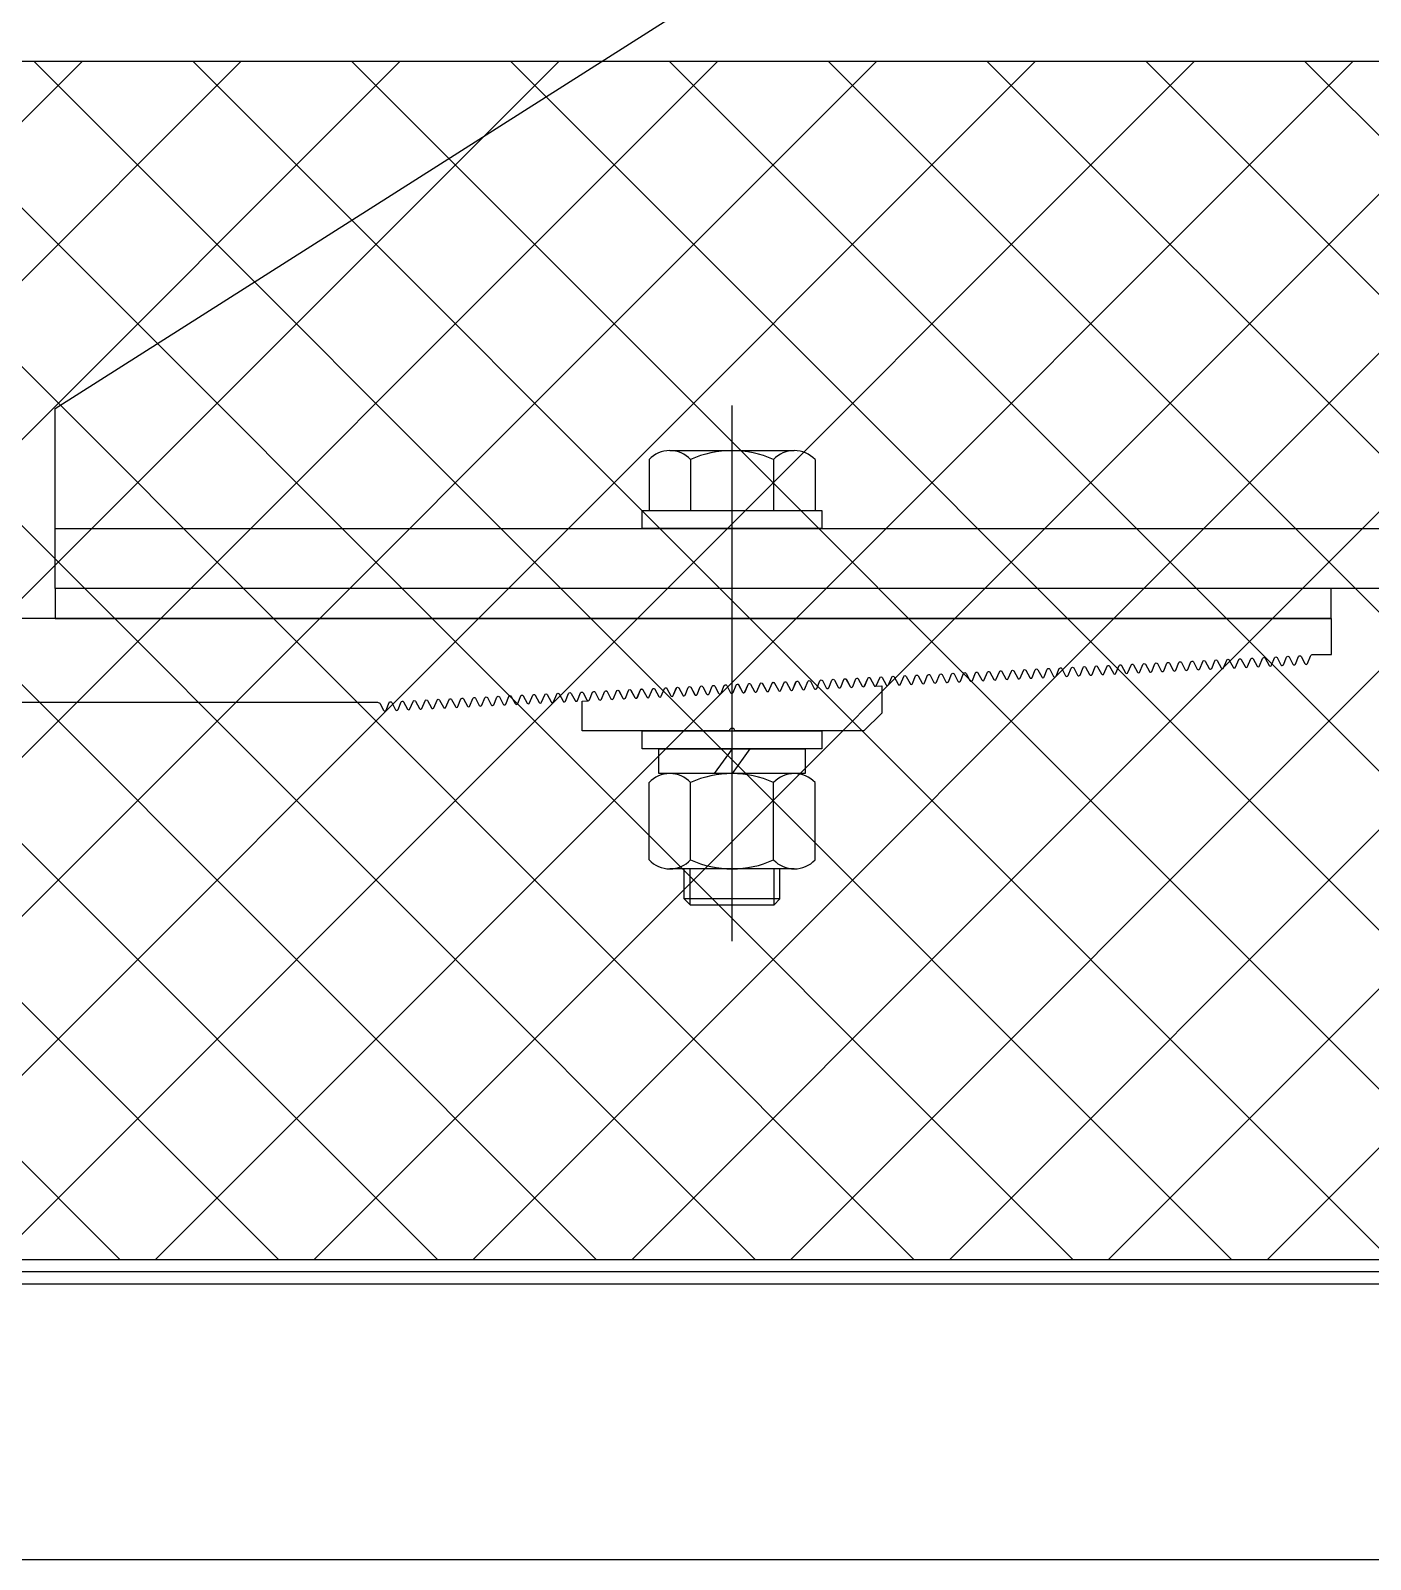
# Model space of a CAD drawing. Header units: millimetres. Extents: x 434053 to 1059003, y -2417481 to 936527.
# Drawn here: x 641365.5 to 641589.1, y -2239566.2 to -2239311.1 of the extents above; entities that cross this region are included whole.
import ezdxf

# ---------------------------------------------------------------- set-up
doc = ezdxf.new("R2010")
doc.units = ezdxf.units.MM
doc.header["$LTSCALE"] = 1000
doc.header["$MEASUREMENT"] = 0
for name, pattern in [('CENTER', [2, 1.25, -0.25, 0.25, -0.25]), ('HIDDEN', [9.524999999999999, 6.35, -3.175]), ('HIDDENX2', [19.049999999999997, 12.7, -6.35])]:
    doc.linetypes.add(name, pattern=pattern)
for name, color, linetype in [('ELASTROMER-V', 241, 'Continuous'), ('EXTRUSION2', 133, 'Continuous'), ('FASTENER', 191, 'Continuous'), ('GRID', 8, 'CENTER'), ('HZHZNEWPLOTLAYER#@$TT', 7, 'Continuous'), ('INSUL', 8, 'HIDDEN'), ('STEEL', 3, 'Continuous'), ('STEEL-V', 71, 'Continuous'), ('STRUCTURE', 5, 'Continuous')]:
    doc.layers.add(name, color=color, linetype=linetype)

# ---------------------------------------------------------------- blocks, each defined once
blk = doc.blocks.new('20221206.181723')
at = {"layer": 'INSUL'}
h = blk.add_hatch(dxfattribs=at)
h.set_pattern_fill('ANSI37', color=256, scale=150)
h.set_pattern_definition([(45, (-111075.5312754079, -49070.27946182476), (-13.25825214724776, 13.25825214724777), []), (135, (-111075.5312754079, -49070.27946182476), (-13.25825214724777, -13.25825214724776), [])])
h.paths.add_polyline_path([(312.0000372168142, 2110.571656515211), (699.9999947848264, 2110.571656647211), (699.9999947848846, 1910.571656546876), (312.0000372168433, 1910.571656414861)])
at = {"layer": 'INSUL', "elevation": -2.723429666302382e-08}
blk.add_lwpolyline([(312.0000372168142, 2110.571656515211), (699.9999947848264, 2110.571656647211), (699.9999947848846, 1910.571656546876), (312.0000372168433, 1910.571656414861)], close=True, dxfattribs=at)
at = {"layer": 'STEEL'}
blk.add_lwpolyline([(697.9999947848846, 1908.571656418426), (698.0000122413039, 1908.571702115369), (351.9999881341355, 1908.571702115369), (351.9999406218994, 1889.561333308578), (358.7006650777766, 1880.802136937011), (360.2744485291769, 1882.03631911485), (353.9999406218994, 1890.25201991263), (354.0000055874116, 1906.571688791038), (699.9999542355072, 1906.571688791038), (699.9999367790879, 1906.571716942533), (778.6861230331706, 1906.571656418426), (786.9018238309654, 1900.297148511148), (788.1360060087754, 1901.870931962549), (779.3768096372369, 1908.571656418426)], close=True, dxfattribs=at)
at = {"layer": 'STRUCTURE', "linetype": 'HIDDENX2', "elevation": -6.746124249023129e-08}
blk.add_lwpolyline([(349.9999664024217, 1860.572299066989), (1649.999966476578, 1860.572299066233), (1649.999966476578, 2110.571656418168), (3252.702025566425, 2110.57165641816)], dxfattribs=at)
blk = doc.blocks.new('M16.7')
at = {"color": 0, "linetype": 'ByBlock'}
for p, q in [((-8.0000008946663, 28), (-7.0000008946663, 29)), ((6.9999991053337, 29), (-7.0000008946663, 29)), ((6.9999991053337, 29), (7.9999991053337, 28)), ((-8.0000008946663, 28), (-8.0000008946663, 23.00000000000091)), ((-8.0000008946663, 28), (7.9999991053337, 28)), ((7.9999991053337, 28), (7.9999991053337, 23.00000000000091)), ((-10.39230484541321, 23.00000000000091), (10.39230484541338, 23.00000000000091)), ((-13.85640646055083, 21.50000000000182), (-13.85640646055083, 8.600000000000364)), ((-6.928203230275699, 21.50000000000091), (-6.928203230280701, 8.599999999994907)), ((6.928203230275585, 21.50000000000091), (6.928203230275528, 8.600000000000364)), ((13.85640646055111, 21.50000000000091), (13.85640646055117, 8.600000000000364)), ((-10.39230484541321, 7.100000000000364), (10.39230484541338, 7.100000000000364)), ((-2.9788243648199, 3), (1.875832822406664e-12, 7.100000000000364)), ((1.875832822406664e-12, 3), (2.978824364823652, 7.100000000000364))]:
    blk.add_line(p, q, dxfattribs=at)
at = {"color": 0, "linetype": 'HIDDEN'}
for p, q in [((-7.0000008946663, 29), (-7.0000008946663, 23.00000000000091)), ((6.9999991053337, 29), (6.9999991053337, 23.00000000000091))]:
    blk.add_line(p, q, dxfattribs=at)
at = {"color": 0, "linetype": 'ByBlock'}
for points in [[(-12.19999999999885, 7.100000000000364), (12.19999999999897, 7.100000000000364), (12.19999999999897, 3), (-12.19999999999885, 3), (-12.19999999999885, 7.100000000000364)], [(-14.99999999999994, 3), (15.00000000000006, 3), (15.00000000000006, 0), (-14.99999999999994, 0), (-14.99999999999994, 3)]]:
    blk.add_lwpolyline(points, dxfattribs=at)
for centre, radius, start, end in [((-10.39230484541321, 18.25000000000136), 4.749999999999551, 43.1735511072619, 136.8264488927381), ((0, 6.250000000000455), 16.75000000000049, 65.56730232054626, 114.4326976794537), ((10.39230484541338, 18.25000000000045), 4.75000000000038, 43.1735511072619, 136.8264488927381), ((-10.39230484541321, 11.84999999999991), 4.749999999999551, 223.1735511072619, 316.8264488927381), ((0, 23.85000000000082), 16.75000000000049, 245.5673023205433, 294.4326976794567), ((10.39230484541338, 11.85000000000082), 4.75000000000038, 223.1735511072619, 316.8264488927381)]:
    blk.add_arc(centre, radius, start, end, dxfattribs=at)
blk = doc.blocks.new('M16.2')
at = {"color": 0, "linetype": 'ByBlock'}
for p, q in [((-13.856406460551, 8.50000000000091), (-13.856406460551, 0)), ((-10.39230484541338, 10), (10.39230484541321, 10)), ((-6.928203230275869, 8.5), (-6.928203230279166, 1.818989403545856e-12)), ((6.928203230275415, 8.5), (6.928203230275415, 1.818989403545856e-12)), ((13.85640646055094, 8.5), (13.856406460551, 0)), ((-13.856406460551, 0), (13.856406460551, 0))]:
    blk.add_line(p, q, dxfattribs=at)
for centre, radius, start, end in [((-10.39230484541338, 5.250000000000455), 4.749999999999551, 43.17355110725967, 136.8264488927403), ((-1.70530256582424e-13, -6.750000000000455), 16.75000000000049, 65.56730232054626, 114.4326976794537), ((10.39230484541321, 5.249999999999545), 4.75000000000038, 43.1735511072619, 136.8264488927381)]:
    blk.add_arc(centre, radius, start, end, dxfattribs=at)
blk = doc.blocks.new('*U459')
at = {"layer": 'GRID'}
blk.add_line((0.002057698281480082, 71.86822369385709), (1.818989403545856e-12, -17.50566982791224), dxfattribs=at)
at = {"color": 0, "linetype": 'ByBlock', "extrusion": (0, 0, -1), "zscale": -1}
blk.add_blockref('M16.7', (-0.005295388841606876, 36.78252390712124), dxfattribs=at)
at = {"color": 0, "linetype": 'ByBlock', "xscale": -1, "rotation": 180}
blk.add_blockref('M16.2', (0, 0), dxfattribs=at)
blk = doc.blocks.new('A$C6AE5520D')
at = {"layer": 'ELASTROMER-V', "linetype": 'HIDDEN', "elevation": -4.821175144131935e-08}
blk.add_lwpolyline([(15477.2403806432, 16977.13673735804), (15477.2403806432, 16972.13673735804), (15690.24143058129, 16972.13673735804), (15690.24143058129, 16977.13673735807)], close=True, dxfattribs=at)
at = {"layer": 'EXTRUSION2', "elevation": -4.821175144131935e-08}
blk.add_lwpolyline([(15690.28306230527, 16966.13673734689), (15690.28306230527, 16972.13673735801), (15512.11318821929, 16972.13673735804), (15390.24044996584, 16972.13673735804)], dxfattribs=at)
blk.add_lwpolyline([(15390.24044996584, 16958.13673735804), (15531.05769661712, 16958.13673735804, -0.2764679990651335), (15531.49842120431, 16957.87287680468), (15532.06791263478, 16956.80999265228, 0.6335852295157945), (15532.48331187051, 16956.83101997086), (15533.00412430157, 16958.09543857704, -0.6335852295093389), (15533.4195235373, 16958.11646589562), (15534.06535521059, 16956.9111022784, 0.6335852295031684), (15534.48075444627, 16956.93212959698), (15535.00156687733, 16958.19654820313, -0.6335852295103432), (15535.41696611306, 16958.21757552174), (15536.06279778635, 16957.01221190449, 0.6335852295174673), (15536.47819702208, 16957.03323922307), (15536.99900945314, 16958.29765782925, -0.6335852295117396), (15537.41440868887, 16958.31868514783), (15538.0602403621, 16957.11332153058, 0.6335852295157945), (15538.47563959783, 16957.13434884919), (15538.99645202889, 16958.39876745534, -0.6335852295119563), (15539.41185126462, 16958.41979477395), (15540.05768293786, 16957.2144311567, 0.6335852295157945), (15540.47308217364, 16957.23545847531), (15540.99389460465, 16958.49987708146, -0.6335852295116241), (15541.40929384038, 16958.52090440004), (15542.05512551367, 16957.31554078282, 0.6335852295172923), (15542.4705247494, 16957.3365681014), (15542.99133718046, 16958.60098670756, -0.6335852295104584), (15543.40673641619, 16958.62201402616), (15544.05256808942, 16957.41665040892, 0.6335852295169605), (15544.46796732515, 16957.4376777275), (15544.98877975621, 16958.70209633368, -0.6335852295091223), (15545.40417899194, 16958.72312365229), (15546.05001066523, 16957.51776003501, 0.6335852295174073), (15546.46540990091, 16957.53878735362), (15546.98622233197, 16958.8032059598, -0.6335852295102284), (15547.4016215677, 16958.82423327838), (15548.04745324099, 16957.61886966113, 0.6335852295143984), (15548.46285247672, 16957.63989697974), (15548.98366490778, 16958.90431558589, -0.6335852295111218), (15549.39906414351, 16958.92534290447), (15550.04489581674, 16957.71997928725, 0.6335852295170755), (15550.46029505247, 16957.74100660583), (15550.98110748353, 16959.00542521198, -0.633585229510735), (15551.39650671926, 16959.02645253059), (15552.04233839249, 16957.82108891334, 0.6335852295157945), (15552.45773762823, 16957.84211623192), (15552.97855005928, 16959.1065348381, -0.6335852295093989), (15553.39394929502, 16959.12756215671), (15554.03978096831, 16957.92219853946, 0.6335852295174673), (15554.45518020404, 16957.94322585804), (15554.9759926351, 16959.20764446422, -0.6335852295099517), (15555.39139187083, 16959.2286717828), (15556.03722354406, 16958.02330816555, 0.6335852295157945), (15556.45262277979, 16958.04433548416), (15556.97343521085, 16959.30875409031, -0.6335852295116795), (15557.38883444658, 16959.32978140889), (15558.03466611981, 16958.12441779167, 0.6335852295170755), (15558.45006535554, 16958.14544511025), (15558.9708777866, 16959.40986371644, -0.633585229510735), (15559.38627702233, 16959.43089103502), (15560.03210869562, 16958.22552741777, 0.6335852295149649), (15560.44750793136, 16958.24655473638), (15560.96832036242, 16959.51097334253, -0.6335852295099517), (15561.38371959815, 16959.53200066114), (15562.02955127138, 16958.32663704389, 0.6335852295169605), (15562.44495050711, 16958.34766436247), (15562.96576293817, 16959.61208296865, -0.6335852295092371), (15563.3811621739, 16959.63311028723), (15564.02699384713, 16958.42774666998, 0.6335852295161861), (15564.44239308286, 16958.44877398859), (15564.96320551392, 16959.71319259474, -0.6335852295120159), (15565.37860474965, 16959.73421991335), (15566.02443642294, 16958.5288562961, 0.6335852295172923), (15566.43983565868, 16958.54988361468), (15566.96064808973, 16959.81430222086, -0.6335852295103432), (15567.37604732547, 16959.83532953944), (15568.0218789987, 16958.62996592222, 0.6335852295145136), (15568.43727823443, 16958.6509932408), (15568.95809066549, 16959.91541184695, -0.6335852295104584), (15569.37348990122, 16959.93643916556), (15570.01932157445, 16958.73107554831, 0.6335852295170158), (15570.43472081018, 16958.75210286689), (15570.95553324124, 16960.01652147307, -0.6335852295095137), (15571.37093247697, 16960.03754879165), (15572.01676415026, 16958.8321851744, 0.6335852295157393), (15572.43216338599, 16958.85321249301), (15572.95297581705, 16960.11763109919, -0.6335852295043344), (15573.36837505279, 16960.13865841777), (15574.01420672602, 16958.93329480052, 0.6335852295157945), (15574.42960596175, 16958.95432211913), (15574.95041839281, 16960.21874072532, -0.6335852295086708), (15575.36581762854, 16960.2397680439), (15576.01164930177, 16959.03440442665, 0.6335852295157945), (15576.4270485375, 16959.05543174526), (15576.94786096856, 16960.31985035141, -0.6335852295103432), (15577.36326020429, 16960.34087766999), (15578.00909187758, 16959.13551405277, 0.6335852295161861), (15578.42449111331, 16959.15654137135), (15578.94530354437, 16960.4209599775, -0.6335852295112328), (15579.3607027801, 16960.44198729611), (15580.00653445334, 16959.23662367886, 0.6335852295145733), (15580.42193368907, 16959.25765099747), (15580.94274612013, 16960.52206960362, -0.6335852295104584), (15581.35814535586, 16960.54309692223), (15582.00397702909, 16959.33773330498, 0.6335852295156794), (15582.41937626482, 16959.35876062356), (15582.94018869588, 16960.62317922974, -0.6335852295103432), (15583.35558793161, 16960.64420654832), (15584.0014196049, 16959.43884293107, 0.6335852295160711), (15584.41681884063, 16959.45987024968), (15584.93763127169, 16960.72428885583, -0.6335852295088455), (15585.35303050742, 16960.74531617441), (15585.99886218066, 16959.53995255719, 0.6335852295152327), (15586.41426141639, 16959.56097987577), (15586.93507384745, 16960.82539848195, -0.6335852295104584), (15587.35047308318, 16960.84642580053), (15587.99630475641, 16959.64106218328, 0.6335852295043896), (15588.41170399214, 16959.66208950189), (15588.9325164232, 16960.92650810804, -0.6335852295103432), (15589.34791565893, 16960.94753542665), (15589.99374733222, 16959.7421718094, 0.6335852295156794), (15590.40914656795, 16959.76319912798), (15590.92995899895, 16961.02761773417, -0.6335852295115647), (15591.34535823474, 16961.04864505275), (15591.99118990797, 16959.8432814355, 0.6335852295157945), (15592.40658914371, 16959.86430875411), (15592.92740157477, 16961.12872736026, -0.6335852295090622), (15593.3428008105, 16961.14975467887), (15593.98863248373, 16959.94439106162, 0.6335852295145733), (15594.40403171946, 16959.9654183802), (15594.92484415052, 16961.22983698638, -0.633585229510735), (15595.34024338625, 16961.25086430496), (15595.98607505954, 16960.04550068774, 0.6335852295169605), (15596.40147429527, 16960.06652800632), (15596.92228672627, 16961.33094661247, -0.6335852295112328), (15597.337685962, 16961.35197393108), (15597.98351763529, 16960.14661031383, 0.6335852295145733), (15598.39891687102, 16960.16763763241), (15598.91972930208, 16961.43205623859, -0.6335852295099517), (15599.33512853782, 16961.45308355717), (15599.98096021105, 16960.24771993992, 0.6335852295157945), (15600.39635944678, 16960.26874725853), (15600.91717187784, 16961.53316586468, -0.6335852295091223), (15601.33257111357, 16961.55419318329), (15601.97840278686, 16960.34882956604, 0.6335852295161861), (15602.39380202259, 16960.36985688465), (15602.91461445359, 16961.6342754908, -0.6335852295120113), (15603.33001368938, 16961.65530280938), (15603.97584536261, 16960.44993919216, 0.6335852295156794), (15604.39124459834, 16960.47096651074), (15604.9120570294, 16961.7353851169, -0.6335852295092371), (15605.32745626513, 16961.7564124355), (15605.97328793837, 16960.55104881826, 0.6335852295143984), (15606.3886871741, 16960.57207613684), (15606.90949960516, 16961.83649474302, -0.6335852295103432), (15607.32489884089, 16961.85752206163), (15607.97073051418, 16960.65215844438, 0.6335852295160711), (15608.38612974985, 16960.67318576296), (15608.90694218091, 16961.93760436914, -0.6335852295087304), (15609.32234141664, 16961.95863168772), (15609.96817308993, 16960.75326807047, 0.6335852295170755), (15610.38357232566, 16960.77429538908), (15610.90438475672, 16962.03871399523, -0.6335852295090622), (15611.31978399245, 16962.05974131381), (15611.96561566569, 16960.85437769659, 0.6335852295145733), (15612.38101490142, 16960.87540501517), (15612.90182733248, 16962.13982362132, -0.6335852295106752), (15613.31722656821, 16962.16085093993), (15613.9630582415, 16960.95548732268, 0.6335852295169605), (15614.37845747723, 16960.97651464126), (15614.89926990823, 16962.24093324744, -0.6335852295103432), (15615.31466914396, 16962.26196056605), (15615.96050081725, 16961.0565969488, 0.6335852295157945), (15616.37590005298, 16961.07762426738), (15616.89671248404, 16962.34204287356, -0.6335852295086708), (15617.31211171977, 16962.36307019214), (15617.957943393, 16961.15770657489, 0.6335852295157945), (15618.37334262874, 16961.1787338935), (15618.8941550598, 16962.44315249965, -0.6335852295103432), (15619.30955429553, 16962.46417981823), (15619.95538596882, 16961.25881620101, 0.6335852295156794), (15620.37078520449, 16961.27984351959), (15620.89159763555, 16962.54426212578, -0.6335852295099517), (15621.30699687128, 16962.56528944436), (15621.95282854457, 16961.35992582711, 0.6335852295145733), (15622.3682277803, 16961.38095314572), (15622.88904021136, 16962.64537175187, -0.6335852295087304), (15623.30443944709, 16962.66639907048), (15623.95027112032, 16961.46103545323, 0.6335852295156794), (15624.36567035606, 16961.48206277181), (15624.88648278711, 16962.74648137799, -0.6335852295103432), (15625.30188202285, 16962.76750869657), (15625.94771369614, 16961.56214507932, 0.6335852295156794), (15626.36311293187, 16961.58317239793), (15626.88392536287, 16962.84759100411, -0.6335852295031685), (15627.2993245986, 16962.86861832269), (15627.94515627189, 16961.66325470544, 0.6335852295160711), (15628.36055550762, 16961.68428202405), (15628.88136793868, 16962.9487006302, -0.6335852295027216), (15629.29676717441, 16962.96972794878), (15629.94259884764, 16961.76436433153, 0.6335852295153477), (15630.35799808337, 16961.78539165014), (15630.87881051443, 16963.04981025629, -0.6335852295103432), (15631.29420975017, 16963.0708375749), (15631.94004142346, 16961.86547395765, 0.6335852295152327), (15632.35544065919, 16961.88650127623), (15632.87625309025, 16963.15091988241, -0.63358522951079), (15633.29165232592, 16963.17194720099), (15633.93748399921, 16961.96658358374, 0.6335852295152327), (15634.35288323494, 16961.98761090235), (15634.873695666, 16963.25202950853, -0.6335852295120113), (15635.28909490173, 16963.27305682711), (15635.93492657496, 16962.06769320986, 0.6335852295145733), (15636.35032581069, 16962.08872052847), (15636.87113824175, 16963.35313913463, -0.6335852295111817), (15637.28653747748, 16963.37416645321), (15637.93236915077, 16962.16880283599, 0.6335852295153477), (15638.34776838651, 16962.18983015457), (15638.86858081751, 16963.45424876072, -0.6335852295091773), (15639.28398005324, 16963.47527607933), (15639.92981172653, 16962.26991246208, 0.6335852295156794), (15640.34521096226, 16962.29093978066), (15640.86602339332, 16963.55535838684, -0.6335852295109052), (15641.28142262905, 16963.57638570545), (15641.92725430228, 16962.3710220882, 0.6335852295170755), (15642.34265353801, 16962.39204940678), (15642.86346596907, 16963.65646801296, -0.6335852295095091), (15643.2788652048, 16963.67749533154), (15643.92469687809, 16962.47213171429, 0.6335852295157945), (15644.34009611382, 16962.4931590329), (15644.86090854483, 16963.75757763905, -0.6335852295109052), (15645.27630778056, 16963.77860495763), (15645.92213945385, 16962.57324134041, 0.6335852295156243), (15646.33753868958, 16962.59426865899), (15646.85835112064, 16963.85868726514, -0.6335852295109052), (15647.27375035637, 16963.87971458375), (15647.9195820296, 16962.6743509665, 0.6335852295169605), (15648.33498126533, 16962.69537828511), (15648.85579369639, 16963.95979689126, -0.63358522951079), (15649.27119293212, 16963.98082420987), (15649.91702460541, 16962.77546059262, 0.6335852295145733), (15650.33242384114, 16962.7964879112), (15650.85323627215, 16964.06090651738, -0.6335852295096241), (15651.26863550788, 16964.08193383597), (15651.91446718117, 16962.87657021872, 0.6335852295152327), (15652.3298664169, 16962.89759753733), (15652.85067884796, 16964.16201614348, -0.6335852295120159), (15653.26607808369, 16964.18304346209), (15653.91190975692, 16962.97767984484, 0.6335852295145733), (15654.32730899265, 16962.99870716342), (15654.84812142371, 16964.2631257696, -0.6335852295111817), (15655.26352065944, 16964.28415308818), (15655.90935233273, 16963.07878947096, 0.6335852295157945), (15656.32475156846, 16963.09981678954), (15656.84556399946, 16964.36423539569, -0.6335852295119563), (15657.2609632352, 16964.3852627143), (15657.90679490849, 16963.17989909705, 0.6335852295152327), (15658.32219414422, 16963.20092641563), (15658.84300657528, 16964.46534502181, -0.6335852295121261), (15659.25840581101, 16964.48637234039), (15659.90423748424, 16963.28100872314, 0.6335852295145733), (15660.31963671997, 16963.30203604175), (15660.84044915103, 16964.5664546479, -0.6335852295115647), (15661.25584838676, 16964.58748196651), (15661.90168006005, 16963.38211834926, 0.6335852295170755), (15662.31707929578, 16963.40314566784), (15662.83789172678, 16964.66756427402, -0.63358522951079), (15663.25329096252, 16964.6885915926), (15663.8991226358, 16963.48322797538, 0.6335852295144582), (15664.31452187154, 16963.50425529396), (15664.8353343026, 16964.76867390011, -0.6335852295116795), (15665.25073353833, 16964.78970121872), (15665.89656521156, 16963.58433760147, 0.6335852295169605), (15666.31196444729, 16963.60536492005), (15666.83277687835, 16964.86978352624, -0.6335852295103983), (15667.24817611408, 16964.89081084482), (15667.89400778737, 16963.68544722757, 0.6335852295018322), (15668.30940702304, 16963.70647454618), (15668.8302194541, 16964.97089315236, -0.63358522951079), (15669.24561868983, 16964.99192047094), (15669.89145036312, 16963.78655685369, 0.6335852295160711), (15670.30684959886, 16963.8075841723), (15670.82766202991, 16965.07200277845, -0.6335852295109052), (15671.24306126565, 16965.09303009703), (15671.88889293888, 16963.88766647981, 0.6335852295153477), (15672.30429217461, 16963.90869379839), (15672.82510460567, 16965.17311240454, -0.6335852295116196), (15673.2405038414, 16965.19413972315), (15673.88633551463, 16963.9887761059, 0.6335852295153477), (15674.30173475042, 16964.00980342448), (15674.82254718142, 16965.27422203066, -0.6335852295111817), (15675.23794641715, 16965.29524934927), (15675.88377809044, 16964.08988573202, 0.6335852295152327), (15676.29917732617, 16964.1109130506), (15676.81998975723, 16965.37533165678, -0.6335852295120113), (15677.23538899297, 16965.39635897536), (15677.8812206662, 16964.19099535811, 0.6335852295157945), (15678.29661990193, 16964.21202267672), (15678.81743233299, 16965.47644128287, -0.63358522951079), (15679.23283156872, 16965.49746860145), (15679.87866324195, 16964.29210498423, 0.6335852295170755), (15680.29406247768, 16964.31313230281), (15680.81487490874, 16965.57755090897, -0.63358522951079), (15681.23027414447, 16965.59857822757), (15681.87610581776, 16964.39321461033, 0.6335852295157393), (15682.29150505349, 16964.41424192891), (15682.81231748455, 16965.67866053509, -0.6335852295036752), (15683.22771672023, 16965.69968785367), (15683.87354839352, 16964.49432423642, 0.6335852295157945), (15684.28894762925, 16964.51535155503), (15684.80976006031, 16965.77977016118, -0.6335852295092326), (15685.22515929604, 16965.80079747976), (15685.87099096933, 16964.59543386254, 0.6335852295157945), (15686.28639020506, 16964.61646118112), (15686.78507767819, 16965.82716523141, -0.3038866152507922), (15687.24739490778, 16966.13673734689), (15690.28306230527, 16966.13673734689)], format="xyb", dxfattribs=at)
blk.add_lwpolyline([(15565.23558213699, 16953.35421380832), (15565.23558213699, 16958.35439043146), (15566.23430342504, 16958.4049452445, 0.290127013347504), (15566.43534174361, 16958.54705431386), (15566.95615417472, 16959.81147292001, -0.6335852295024177), (15567.37155341046, 16959.83250023859), (15568.01738508369, 16958.62713662134, 0.6335852295119666), (15568.43278431936, 16958.64816393992), (15568.95359675048, 16959.91258254607, -0.6335852295024177), (15569.36899598627, 16959.93360986465), (15570.01482765944, 16958.7282462474, 0.6335852295326837), (15570.43022689523, 16958.74927356598), (15570.95103932623, 16960.01369217214, -0.6335852295024177), (15571.36643856202, 16960.03471949072), (15572.01227023519, 16958.82935587347, 0.6335852295224356), (15572.42766947098, 16958.85038319205), (15572.94848190204, 16960.1148017982, -0.6335852295024177), (15573.36388113778, 16960.13582911678), (15574.00971281101, 16958.93046549953, 0.6335852295224356), (15574.42511204674, 16958.95149281811), (15574.94592447786, 16960.21591142426, -0.6335852295042236), (15575.36132371353, 16960.23693874284), (15576.00715538682, 16959.03157512556, 0.633585229512666), (15576.42255462249, 16959.05260244417), (15576.94336705361, 16960.31702105032, -0.6335852295024177), (15577.35876628934, 16960.3380483689), (15578.00459796257, 16959.13268475165, 0.6335852295326837), (15578.4199971983, 16959.15371207023), (15578.94080962936, 16960.41813067639, -0.6335852295024177), (15579.35620886515, 16960.43915799497), (15580.00204053833, 16959.23379437772, 0.6335852295224356), (15580.41743977412, 16959.2548216963), (15580.93825220512, 16960.51924030245, -0.6335852295024177), (15581.35365144091, 16960.54026762103), (15581.99948311408, 16959.33490400378, 0.6335852295224356), (15582.41488234987, 16959.35593132236), (15582.93569478093, 16960.62034992851, -0.6335852295024177), (15583.35109401666, 16960.64137724709), (15583.99692568989, 16959.43601362984, 0.6335852295224356), (15584.41232492562, 16959.45704094842), (15584.93313735674, 16960.72145955457, -0.6335852295024177), (15585.34853659241, 16960.74248687315), (15585.9943682657, 16959.5371232559, 0.6335852295119666), (15586.40976750138, 16959.55815057448), (15586.93057993249, 16960.82256918064, -0.6335852295024177), (15587.34597916817, 16960.84359649922), (15587.99181084146, 16959.63823288197, 0.6335852295224356), (15588.40721007713, 16959.65926020055), (15588.92802250825, 16960.9236788067, -0.6335852294926485), (15589.34342174398, 16960.94470612528), (15589.98925341721, 16959.73934250803, 0.6335852295128866), (15590.404652653, 16959.76036982661), (15590.925465084, 16961.02478843276, -0.6335852294926485), (15591.34086431979, 16961.04581575134), (15591.98669599296, 16959.84045213409, 0.6335852295119666), (15592.40209522875, 16959.86147945267), (15592.92290765975, 16961.12589805882, -0.6335852294926485), (15593.33830689554, 16961.1469253774), (15593.98413856872, 16959.94156176016, 0.6335852295224356), (15594.39953780451, 16959.96258907874), (15594.92035023557, 16961.22700768489, -0.6335852294926485), (15595.3357494713, 16961.24803500347), (15595.98158114459, 16960.04267138622, 0.6335852295224356), (15596.39698038026, 16960.0636987048), (15596.91779281138, 16961.32811731095, -0.6335852294926485), (15597.33319204705, 16961.34914462953), (15597.97902372034, 16960.14378101228, 0.6335852295224356), (15598.39442295601, 16960.16480833086), (15598.91523538713, 16961.42922693701, -0.6335852295024177), (15599.33063462281, 16961.45025425559), (15599.9764662961, 16960.24489063831, 0.6335852295010908), (15600.39186553183, 16960.26591795692), (15600.91267796289, 16961.53033656308, -0.6335852295024177), (15601.32807719868, 16961.55136388166), (15601.97390887185, 16960.34600026438, 0.633585229512666), (15602.38930810764, 16960.36702758299), (15602.91012053864, 16961.63144618914, -0.6335852295024177), (15603.32551977443, 16961.65247350772), (15603.9713514476, 16960.44710989044, 0.6335852295042236), (15604.38675068339, 16960.46813720905), (15604.90756311445, 16961.7325558152, -0.6335852295024177), (15605.32296235018, 16961.75358313378), (15605.96879402341, 16960.5482195165, 0.633585229512666), (15606.38419325915, 16960.56924683511), (15606.90500569026, 16961.83366544126, -0.6335852295024177), (15607.32040492594, 16961.85469275984), (15607.96623659923, 16960.64932914256, 0.6335852295021971), (15608.3816358349, 16960.67035646117), (15608.90244826602, 16961.93477506733, -0.6335852295108603), (15609.31784750169, 16961.95580238591), (15609.96367917498, 16960.75043876863, 0.633585229512666), (15610.37907841065, 16960.77146608724), (15610.89989084177, 16962.03588469339, -0.6335852295024177), (15611.3152900775, 16962.05691201197), (15611.96112175073, 16960.85154839469, 0.6335852295224356), (15612.37652098647, 16960.87257571327), (15612.89733341752, 16962.13699431945, -0.6335852295024177), (15613.31273265331, 16962.15802163803), (15613.95856432649, 16960.95265802087, 0.290127013341943), (15614.17292524359, 16960.83157627009), (15615.23558213699, 16960.88536747412), (15615.23558213699, 16956.35421380832), (15612.23558213699, 16953.35421380832), (15590.70194707435, 16953.35421380832, 1.000000000007901), (15589.78101625826, 16953.35421380829)], format="xyb", close=True, dxfattribs=at)
at = {"layer": 'FASTENER', "elevation": -4.821175144131935e-08}
blk.add_lwpolyline([(15575.24466827186, 16990.13673767394), (15605.24466827186, 16990.13673767394), (15605.24466827186, 16987.13673735809), (15575.24466827186, 16987.13673735809)], close=True, dxfattribs=at)
at = {"layer": 'STEEL-V', "elevation": -4.821175144131935e-08}
blk.add_lwpolyline([(15477.2403806432, 16987.13673735815), (15477.2403806432, 17007.13673735815), (15647.37980796449, 17115.13669912926), (15727.24047500824, 17115.13669912926), (15727.24047500818, 16987.13673735804)], dxfattribs=at)
blk.add_lwpolyline([(15477.2403806432, 16987.13673735815), (15727.24047500821, 16987.13673735804), (15727.24047500821, 16977.13673735807), (15477.2403806432, 16977.13673735818)], close=True, dxfattribs=at)
blk.add_blockref('20221206.181723', (15027.23600024133, 14954.56504258235))
at = {"layer": 'FASTENER', "xscale": -1, "rotation": 180}
blk.add_blockref('*U459', (15590.23908495341, 16990.13673767396, -4.821175144131935e-08), dxfattribs=at)

msp = doc.modelspace()

# ---------------------------------------------------------------- block references
at = {"layer": 'HZHZNEWPLOTLAYER#@$TT'}
msp.add_blockref('A$C6AE5520D', (625892.3158360333, -2256381.346538838), dxfattribs=at)

doc.saveas('drawing.dxf')
